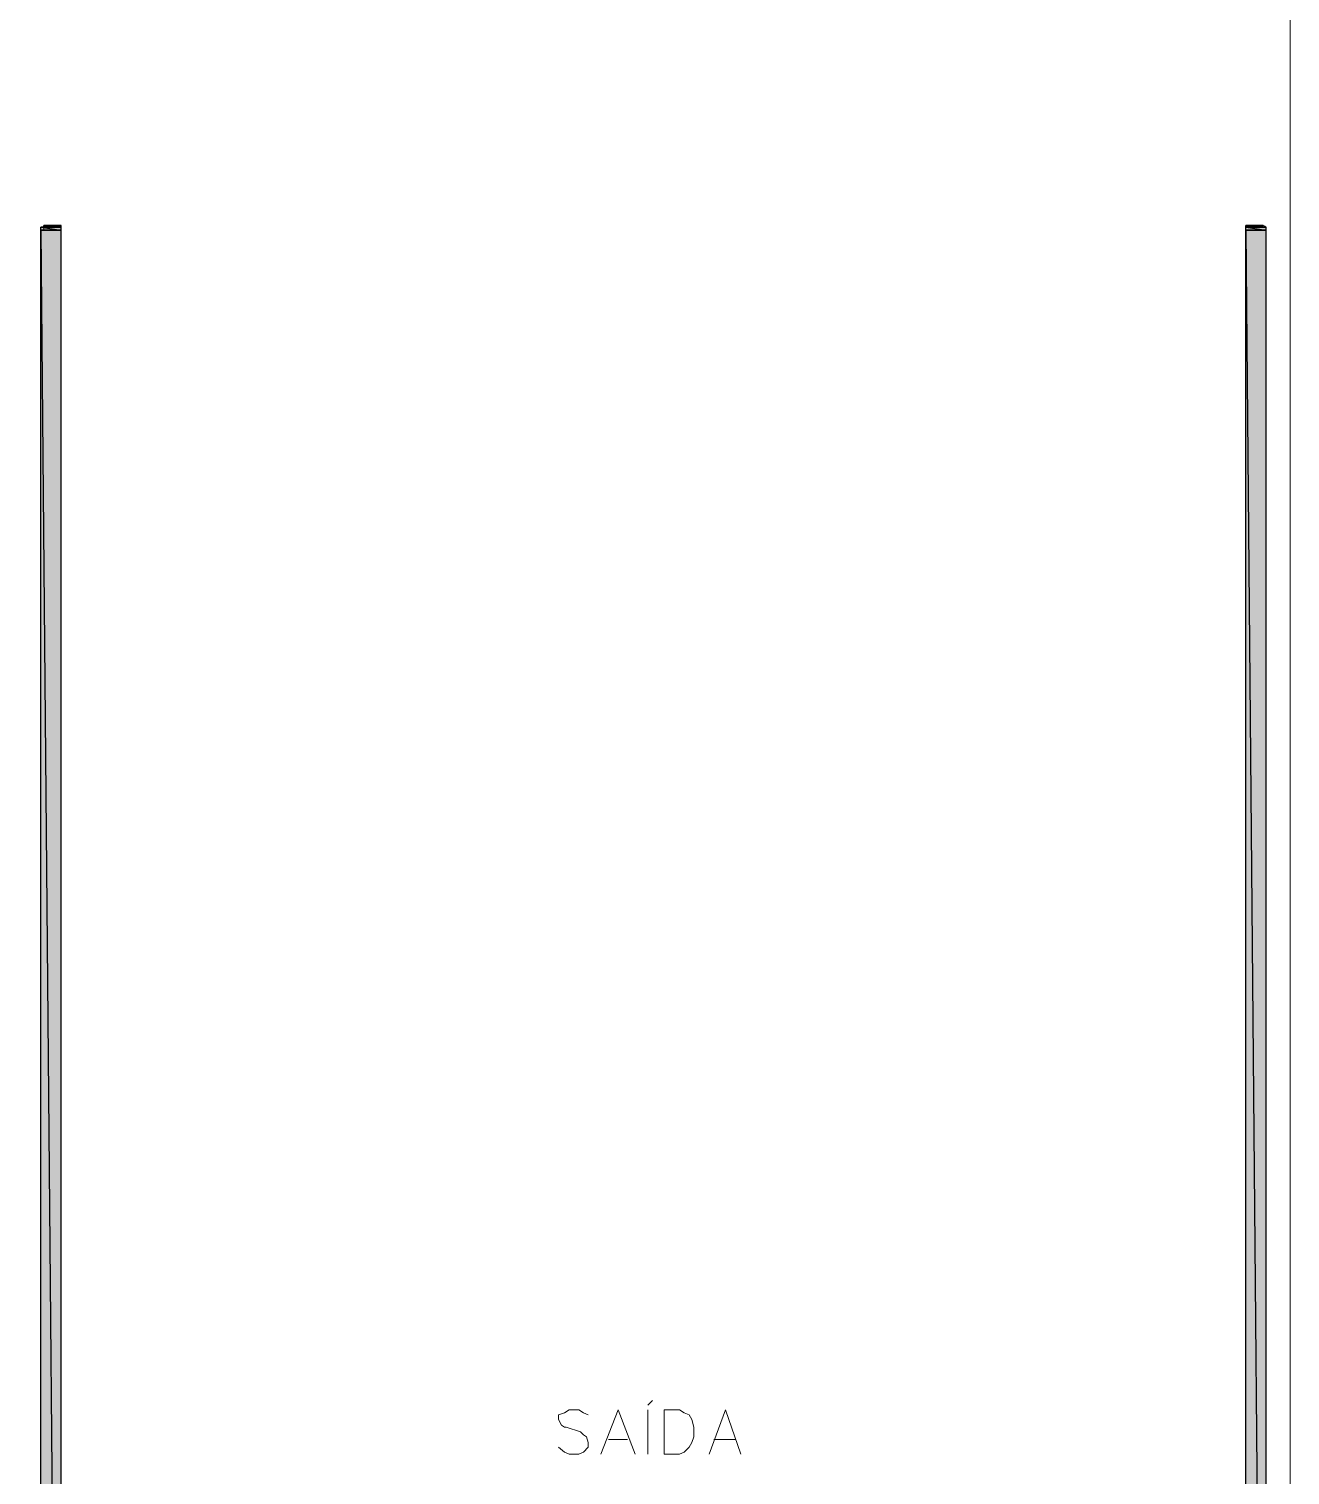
# Model space of a CAD drawing. Header units: millimetres. Extents: x 50 to 186, y -32 to 33.
# Drawn here: x 123.53 to 125.368, y -15.211 to -13.104 of the extents above; entities that cross this region are included whole.
import ezdxf

# ---------------------------------------------------------------- set-up
doc = ezdxf.new("R2010")
doc.units = ezdxf.units.MM
doc.layers.add('Prumada Eletrica', color=40, linetype='Continuous', lineweight=30)

msp = doc.modelspace()

# ---------------------------------------------------------------- hatches: boundary and pattern name
at = {"layer": 'Prumada Eletrica', "true_color": 0x000007}
h = msp.add_hatch(color=7, dxfattribs=at)
h.paths.add_polyline_path([(123.577, -13.3927), (123.5476, -13.3927), (123.577, -13.3969)])
h.paths.add_polyline_path([(123.5476, -13.3927), (123.577, -13.3969), (123.5476, -13.3969)])
h.paths.add_polyline_path([(123.577, -13.3969), (123.5476, -13.3969)])
h.paths.add_polyline_path([(123.5476, -13.3969), (123.577, -13.3969)])
h = msp.add_hatch(color=7, dxfattribs=at)
h.paths.add_polyline_path([(123.577, -13.3969), (123.5476, -13.3969), (123.577, -16.7394)])
h.paths.add_polyline_path([(123.5476, -13.3969), (123.577, -16.7394), (123.5476, -16.7394)])
h = msp.add_hatch(color=7, dxfattribs=at)
h.paths.add_polyline_path([(123.5518, -13.3899), (123.5546, -13.3899), (123.577, -13.3899)])
h.paths.add_polyline_path([(123.5546, -13.3899), (123.577, -13.3899)])
h.paths.add_polyline_path([(123.577, -13.3899), (123.5546, -13.3899)])
h.paths.add_polyline_path([(123.577, -13.3899), (123.5546, -13.3899)])
h.paths.add_polyline_path([(123.5546, -13.3899), (123.577, -13.3899)])
h.paths.add_polyline_path([(123.577, -13.3899), (123.5546, -13.3899)])
h = msp.add_hatch(color=7, dxfattribs=at)
h.paths.add_polyline_path([(123.577, -13.3899), (123.5518, -13.3899), (123.577, -13.3927)])
h.paths.add_polyline_path([(123.5518, -13.3899), (123.577, -13.3927), (123.5518, -13.3927)])
h.paths.add_polyline_path([(123.577, -13.3927), (123.5518, -13.3927)])
h.paths.add_polyline_path([(123.5518, -13.3927), (123.577, -13.3927)])
h = msp.add_hatch(color=7, dxfattribs=at)
h.paths.add_polyline_path([(125.3034, -13.3899), (125.3257, -13.3899), (125.3243, -13.3899)])
h.paths.add_polyline_path([(125.3257, -13.3899), (125.3243, -13.3899), (125.3034, -13.3899)])
h.paths.add_polyline_path([(125.3257, -13.3899), (125.3034, -13.3899)])
h.paths.add_polyline_path([(125.3034, -13.3899), (125.3257, -13.3899), (125.3243, -13.3899)])
h = msp.add_hatch(color=7, dxfattribs=at)
h.paths.add_polyline_path([(125.3285, -13.3899), (125.3034, -13.3899)])
h.paths.add_polyline_path([(125.3034, -13.3899), (125.3285, -13.3899)])
h.paths.add_polyline_path([(125.3285, -13.3899), (125.3034, -13.3899)])
h.paths.add_polyline_path([(125.3285, -13.3899), (125.3034, -13.3899), (125.3257, -13.3899)])
h = msp.add_hatch(color=7, dxfattribs=at)
h.paths.add_polyline_path([(125.3285, -13.3899), (125.3034, -13.3899), (125.3285, -13.3927)])
h.paths.add_polyline_path([(125.3034, -13.3899), (125.3285, -13.3927), (125.3034, -13.3927)])
h.paths.add_polyline_path([(125.3285, -13.3927), (125.3034, -13.3927)])
h.paths.add_polyline_path([(125.3034, -13.3927), (125.3285, -13.3927)])
h = msp.add_hatch(color=7, dxfattribs=at)
h.paths.add_polyline_path([(125.3327, -13.3927), (125.3034, -13.3927)])
h.paths.add_polyline_path([(125.3327, -13.3927), (125.3034, -13.3927), (125.3285, -13.3927)])
h = msp.add_hatch(color=7, dxfattribs=at)
h.paths.add_polyline_path([(125.3327, -13.3927), (125.3034, -13.3927), (125.3327, -13.3969)])
h.paths.add_polyline_path([(125.3034, -13.3927), (125.3327, -13.3969), (125.3034, -13.3969)])
h.paths.add_polyline_path([(125.3327, -13.3969), (125.3034, -13.3969)])
h.paths.add_polyline_path([(125.3034, -13.3969), (125.3327, -13.3969)])
h = msp.add_hatch(color=7, dxfattribs=at)
h.paths.add_polyline_path([(125.3327, -13.3969), (125.3034, -13.3969), (125.3327, -16.7394)])
h.paths.add_polyline_path([(125.3034, -13.3969), (125.3327, -16.7394), (125.3034, -16.7394)])

# ---------------------------------------------------------------- linework, layer by layer
at = {"layer": 'Prumada Eletrica', "color": 7, "linetype": 'Continuous', "lineweight": 20, "true_color": 0x000007}
for points in [[(123.5127, -13.0324), (125.3676, -13.0324), (125.3676, -16.7394), (123.5127, -16.7394)], [(124.4555, -15.1806), (124.4555, -15.1163), (124.4779, -15.1163), (124.4849, -15.1205), (124.4919, -15.1233), (124.496, -15.1303), (124.4988, -15.1415), (124.4988, -15.1554), (124.496, -15.1638), (124.4919, -15.1708), (124.4849, -15.1778), (124.4779, -15.1806)]]:
    msp.add_lwpolyline(points, close=True, dxfattribs=at)
at = {"layer": 'Prumada Eletrica', "color": 7, "linetype": 'Continuous', "lineweight": -2, "true_color": 0x000007}
for points in [[(123.5518, -13.3927), (123.577, -13.3927), (123.5476, -13.3927)], [(123.577, -13.3927), (123.5476, -13.3927), (123.577, -13.3969)], [(123.5476, -13.3927), (123.577, -13.3969), (123.5476, -13.3969)], [(123.577, -13.3969), (123.5476, -13.3969)], [(123.5476, -13.3969), (123.577, -13.3969), (123.577, -13.3969)], [(123.577, -13.3969), (123.5476, -13.3969), (123.577, -16.7394)], [(123.5476, -13.3969), (123.577, -16.7394), (123.5476, -16.7394)], [(123.5518, -13.3899), (123.5546, -13.3899), (123.577, -13.3899)], [(123.5518, -13.3899), (123.577, -13.3899), (123.577, -13.3899)], [(123.577, -13.3899), (123.577, -13.3899), (123.5518, -13.3899)], [(123.577, -13.3899), (123.5518, -13.3899), (123.577, -13.3927)], [(123.5518, -13.3899), (123.577, -13.3927), (123.5518, -13.3927)], [(123.577, -13.3927), (123.5518, -13.3927)], [(123.5518, -13.3927), (123.577, -13.3927), (123.577, -13.3927)], [(123.577, -13.3927), (123.5518, -13.3927)], [(123.5546, -13.3899), (123.577, -13.3899), (123.577, -13.3899)], [(123.577, -13.3899), (123.577, -13.3899), (123.5546, -13.3899)], [(123.577, -13.3899), (123.5546, -13.3899)], [(123.5546, -13.3899), (123.577, -13.3899), (123.577, -13.3899)], [(123.577, -13.3899), (123.577, -13.3899), (123.5546, -13.3899)], [(125.3034, -13.3899), (125.3257, -13.3899), (125.3243, -13.3899)], [(125.3257, -13.3899), (125.3243, -13.3899), (125.3034, -13.3899)], [(125.3257, -13.3899), (125.3034, -13.3899)], [(125.3034, -13.3899), (125.3257, -13.3899), (125.3243, -13.3899)], [(125.3285, -13.3899), (125.3034, -13.3899)], [(125.3034, -13.3899), (125.3285, -13.3899), (125.3285, -13.3899)], [(125.3285, -13.3899), (125.3285, -13.3899), (125.3034, -13.3899)], [(125.3285, -13.3899), (125.3034, -13.3899), (125.3257, -13.3899)], [(125.3285, -13.3899), (125.3034, -13.3899), (125.3285, -13.3927)], [(125.3034, -13.3899), (125.3285, -13.3927), (125.3034, -13.3927)], [(125.3285, -13.3927), (125.3034, -13.3927)], [(125.3034, -13.3927), (125.3285, -13.3927), (125.3285, -13.3927)], [(125.3327, -13.3927), (125.3327, -13.3927), (125.3034, -13.3927)], [(125.3327, -13.3927), (125.3034, -13.3927), (125.3285, -13.3927)], [(125.3327, -13.3927), (125.3034, -13.3927), (125.3327, -13.3969)], [(125.3034, -13.3927), (125.3327, -13.3969), (125.3034, -13.3969)], [(125.3327, -13.3969), (125.3034, -13.3969)], [(125.3034, -13.3969), (125.3327, -13.3969), (125.3327, -13.3969)], [(125.3327, -13.3969), (125.3034, -13.3969), (125.3327, -16.7394)], [(125.3034, -13.3969), (125.3327, -16.7394), (125.3034, -16.7394)]]:
    msp.add_lwpolyline(points, close=True, dxfattribs=at)
at = {"layer": 'Prumada Eletrica', "color": 7, "linetype": 'Continuous', "lineweight": 20, "true_color": 0x000007}
for points in [[(123.577, -16.7394), (123.5476, -16.7394), (123.5476, -13.3969)], [(123.5546, -13.3899), (123.577, -13.3899), (123.577, -13.3899)], [(125.3257, -13.3899), (125.3034, -13.3899), (125.3034, -13.3899)], [(125.3034, -16.7394), (125.3327, -16.7394), (125.3327, -13.3969)], [(124.4318, -15.1094), (124.4388, -15.1024), (124.4388, -15.1024)], [(124.3452, -15.1233), (124.3382, -15.1205), (124.3312, -15.1163), (124.3173, -15.1163), (124.3103, -15.1205), (124.3019, -15.1233), (124.3019, -15.1303), (124.3061, -15.1387), (124.3103, -15.1415), (124.3131, -15.1415), (124.334, -15.1485), (124.3382, -15.1527), (124.3424, -15.1554), (124.3452, -15.1638), (124.3452, -15.1708), (124.3382, -15.1778), (124.3312, -15.1806), (124.3173, -15.1806), (124.3103, -15.1778), (124.3019, -15.1708)], [(124.3634, -15.1806), (124.3885, -15.1163), (124.4136, -15.1806)], [(124.4318, -15.1806), (124.4318, -15.1163), (124.4318, -15.1163)], [(124.5212, -15.1806), (124.5449, -15.1163), (124.5673, -15.1806)], [(124.3745, -15.1596), (124.4025, -15.1596), (124.4025, -15.1596)], [(124.5282, -15.1596), (124.5603, -15.1596), (124.5603, -15.1596)]]:
    msp.add_lwpolyline(points, dxfattribs=at)
for points in [[(123.5574, -13.3899), (123.5546, -13.3899), (123.5518, -13.3913), (123.5518, -13.3955)], [(125.3327, -13.3955), (125.3327, -13.3913), (125.3299, -13.3899), (125.3271, -13.3899)]]:
    msp.add_open_spline(points, degree=3, dxfattribs=at)

doc.saveas('drawing.dxf')
